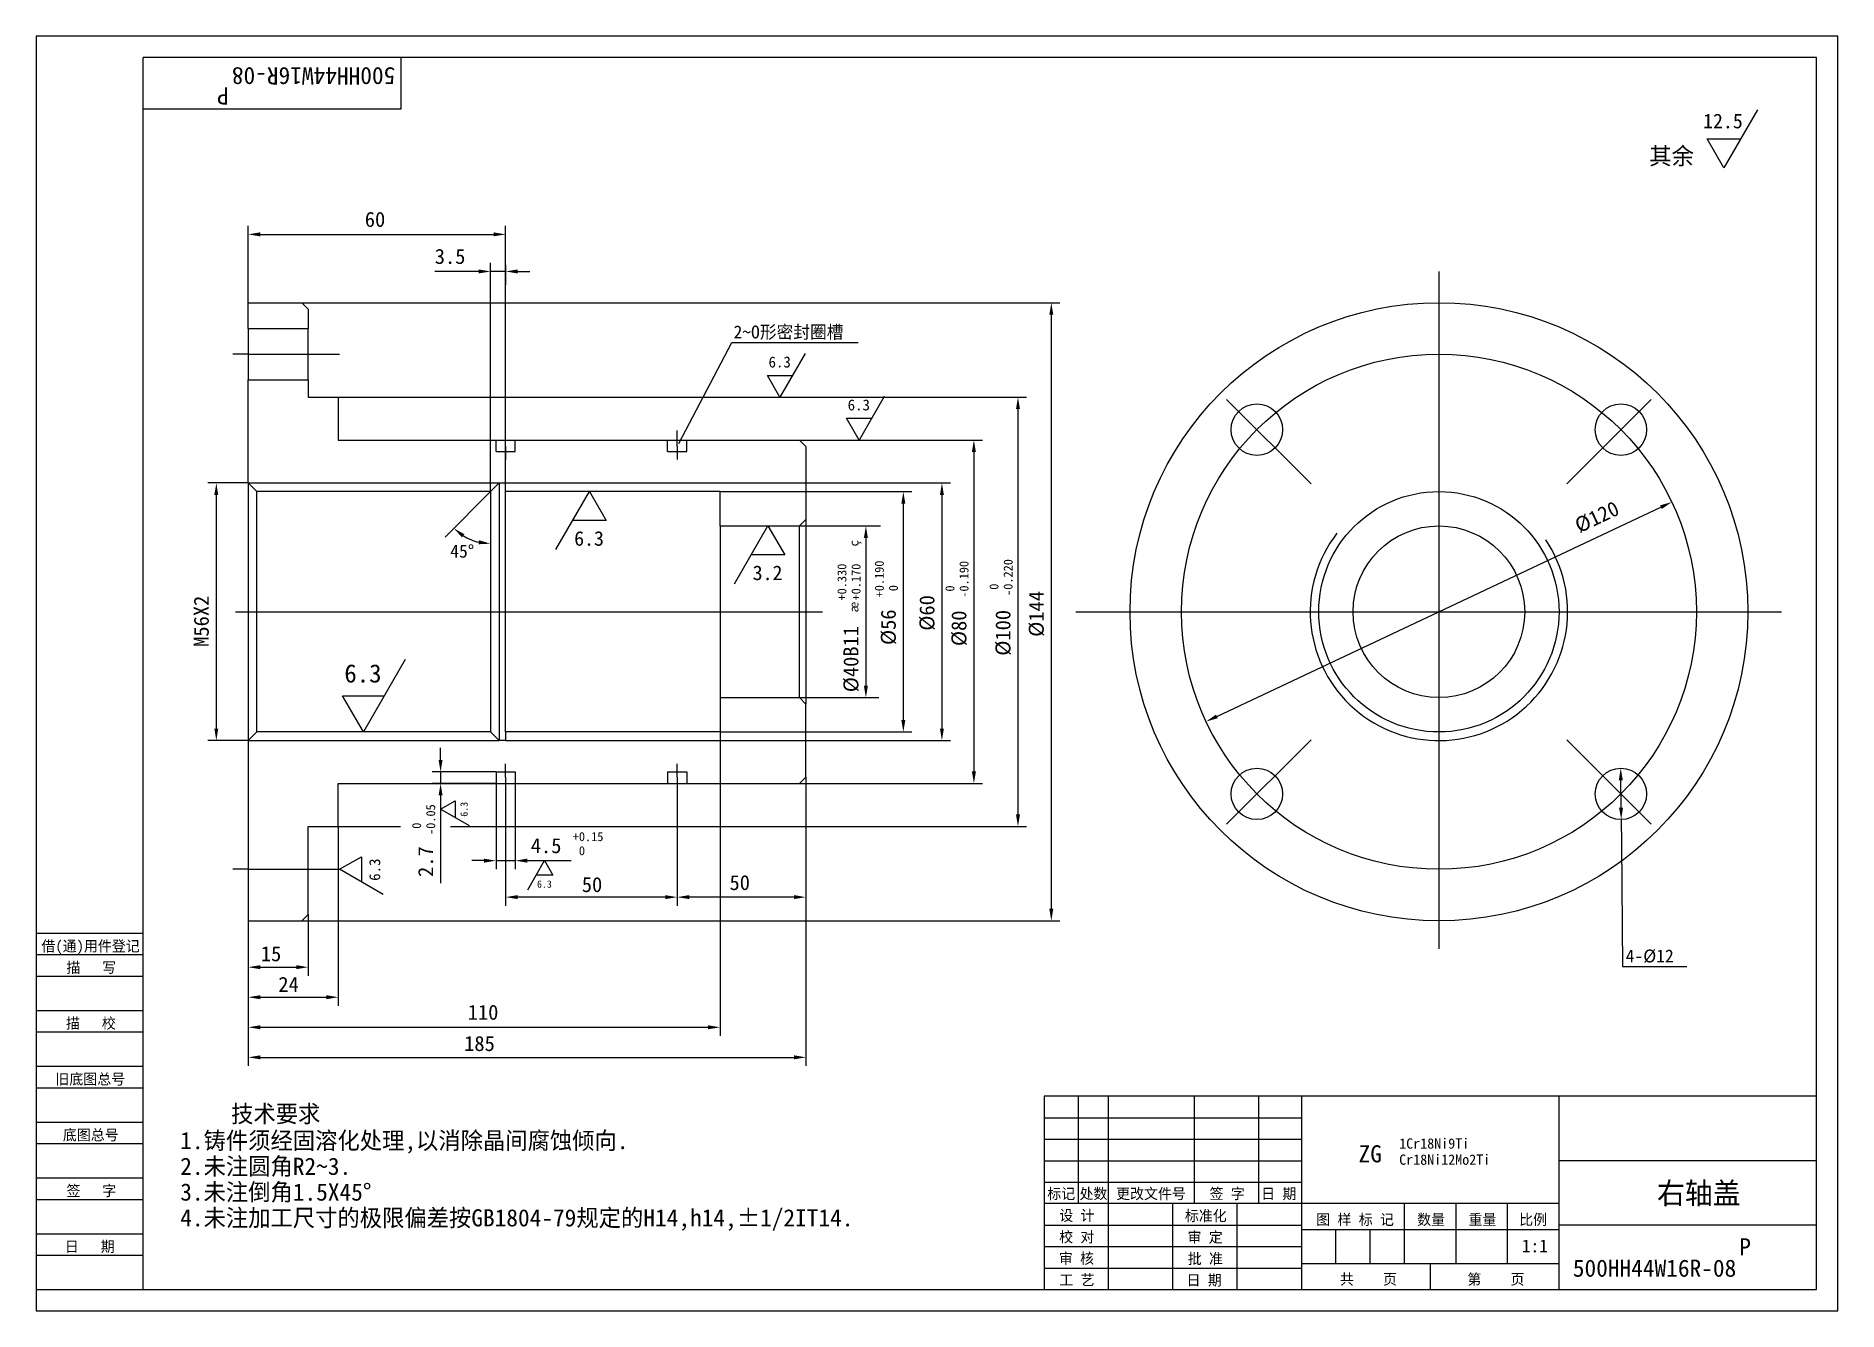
# Model space of a CAD drawing. Header units: metres. Extents: x 0 to 420, y 0 to 297.
import ezdxf

# ---------------------------------------------------------------- set-up
doc = ezdxf.new("R2010")
doc.units = ezdxf.units.M
for name, color, linetype in [('C', 6, 'Continuous'), ('D', 1, 'Continuous'), ('FL', 5, 'Continuous'), ('HA', 5, 'Continuous'), ('T', 7, 'Continuous'), ('TL', 4, 'Continuous')]:
    doc.layers.add(name, color=color, linetype=linetype)

# ---------------------------------------------------------------- blocks, each defined once
blk = doc.blocks.new('TUKUN3')
at = {"layer": 'FL'}
for p, q in [((420, 297), (0, 297)), ((0, 297), (0, 0)), ((420, 0), (420, 297)), ((0, 78), (25, 78)), ((0, 70), (25, 70)), ((0, 65), (25, 65)), ((0, 57), (25, 57)), ((0, 52), (25, 52)), ((243, 25), (243, 50)), ((250, 5), (250, 50)), ((270, 25), (270, 50)), ((285, 25), (285, 50)), ((0, 44), (25, 44)), ((235, 45), (295, 45)), ((0, 39), (25, 39)), ((235, 40), (295, 40)), ((235, 35), (295, 35)), ((0, 31), (25, 31)), ((235, 30), (295, 30)), ((0, 26), (25, 26)), ((280, 5), (280, 25)), ((0, 18), (25, 18)), ((235, 20), (295, 20)), ((0, 13), (25, 13)), ((235, 15), (295, 15)), ((235, 10), (295, 10)), ((0, 0), (420, 0))]:
    blk.add_line(p, q, dxfattribs=at)
at = {"layer": 'TL'}
for p, q in [((415, 292), (25, 292)), ((25, 5), (25, 292)), ((85, 292), (85, 280)), ((415, 5), (415, 292)), ((85, 280), (25, 280)), ((0, 88), (25, 88)), ((0, 83), (25, 83)), ((415, 50), (235, 50)), ((235, 50), (235, 5)), ((295, 5), (295, 50)), ((355, 5), (355, 50)), ((415, 35), (355, 35)), ((355, 25), (235, 25)), ((265, 5), (265, 25)), ((319, 11), (319, 25)), ((331, 11), (331, 25)), ((343, 11), (343, 25)), ((295, 19), (355, 19)), ((303, 11), (303, 19)), ((311, 11), (311, 19)), ((415, 20), (355, 20)), ((355, 11), (295, 11)), ((325, 5), (325, 11)), ((0, 5), (415, 5))]:
    blk.add_line(p, q, dxfattribs=at)
at = {"layer": 'T'}
for s, p in [('借(通)用件登记', (1.26, 83.76)), ('描   写', (7.09, 78.76)), ('描   校', (6.98, 65.76)), ('旧底图总号', (4.52, 52.76)), ('底图总号', (6.25, 39.76)), ('签   字', (7.1, 26.76)), ('标记', (235.71, 26.07)), ('处数', (243.22, 26.07)), ('更改文件号', (251.75, 26.07)), ('签 字', (273.53, 26.07)), ('日 期', (285.57, 26.07)), ('设 计', (238.5, 20.99)), ('标准化', (267.77, 20.93)), ('图 样 标 记', (298.4, 20.04)), ('数量', (321.92, 20.04)), ('重量', (333.88, 20.04)), ('比例', (345.7, 20.04)), ('校 对', (238.48, 15.99)), ('审 定', (268.39, 15.93)), ('日   期', (6.72, 13.76)), ('审 核', (238.41, 10.99)), ('批 准', (268.46, 10.93)), ('工 艺', (238.52, 5.99)), ('日 期', (268.18, 5.93)), ('共    页', (303.91, 6.13)), ('第    页', (333.62, 6.13))]:
    blk.add_text(s, height=2.5, dxfattribs=at).set_placement(p)

msp = doc.modelspace()

# ---------------------------------------------------------------- linework, layer by layer
at = {"layer": 'C'}
for p, q in [((326.99, 242.17), (326.99, 84.35)), ((49.46, 222.88), (45.9, 222.88)), ((49.46, 222.88), (70.76, 222.88)), ((297.19, 192.68), (277.49, 212.37)), ((356.79, 192.68), (376.49, 212.37)), ((109.46, 201.38), (109.46, 208.51)), ((149.46, 201.38), (149.46, 205.1)), ((109.46, 201.38), (109.46, 198.33)), ((149.46, 201.38), (149.46, 198.33)), ((46.46, 162.88), (106.46, 162.88)), ((106.46, 162.88), (183.29, 162.88)), ((242.37, 162.88), (406.87, 162.88)), ((297.19, 133.08), (277.49, 113.38)), ((356.79, 133.08), (376.49, 113.38)), ((109.46, 124.38), (109.46, 127.42)), ((149.46, 124.38), (149.46, 127.42)), ((109.46, 124.38), (109.46, 117.24)), ((149.46, 124.38), (149.46, 117.24)), ((49.46, 102.88), (45.9, 102.88)), ((49.46, 102.88), (70.76, 102.88))]:
    msp.add_line(p, q, dxfattribs=at)
msp.add_circle((326.99, 162.88), 60, dxfattribs=at)
at = {"layer": 'D'}
for p, q in [((401.23, 279.81), (393.42, 266.29)), ((389.52, 273.05), (397.32, 273.05)), ((393.42, 266.29), (389.52, 273.05)), ((49.46, 234.88), (49.46, 252.8)), ((109.46, 192.88), (109.46, 252.8)), ((52.26, 250.8), (106.66, 250.8)), ((105.96, 190.88), (105.96, 244.17)), ((109.46, 243.69), (109.46, 240.17)), ((100.36, 242.17), (92.94, 242.17)), ((103.16, 242.17), (100.36, 242.17)), ((109.46, 242.17), (105.96, 242.17)), ((109.46, 241.3), (109.46, 239.01)), ((112.26, 242.17), (115.06, 242.17)), ((61.96, 234.88), (238.64, 234.88)), ((236.64, 232.08), (236.64, 93.68)), ((149.84, 202.12), (162.21, 225.6)), ((162.21, 225.6), (188.04, 225.6)), ((179.26, 223.02), (173.4, 212.88)), ((188.04, 225.6), (191.65, 225.6)), ((170.47, 217.95), (176.33, 217.95)), ((173.4, 212.88), (170.47, 217.95)), ((70.46, 212.88), (230.87, 212.88)), ((197.7, 213.02), (191.85, 202.88)), ((228.87, 210.08), (228.87, 115.68)), ((188.92, 207.95), (194.77, 207.95)), ((191.85, 202.88), (188.92, 207.95)), ((177.96, 202.88), (220.6, 202.88)), ((218.6, 200.08), (218.6, 125.68)), ((49.46, 192.88), (40.02, 192.88)), ((42.02, 190.08), (42.02, 135.68)), ((105.96, 190.88), (95.35, 180.27)), ((109.46, 192.88), (213.15, 192.88)), ((121.19, 177.36), (128.99, 190.88)), ((128.99, 190.88), (132.89, 184.12)), ((159.46, 190.88), (204.15, 190.88)), ((211.15, 190.08), (211.15, 135.68)), ((202.15, 188.08), (202.15, 137.68)), ((275.24, 138.5), (378.74, 187.25)), ((132.89, 184.12), (125.09, 184.12)), ((162.79, 169.36), (170.6, 182.88)), ((170.6, 182.88), (174.5, 176.12)), ((177.96, 182.88), (196.82, 182.88)), ((193.43, 180.08), (193.43, 145.68)), ((174.5, 176.12), (166.7, 176.12)), ((86.07, 151.78), (76.31, 134.88)), ((71.43, 143.33), (81.19, 143.33)), ((76.31, 134.88), (71.43, 143.33)), ((177.96, 142.88), (196.41, 142.88)), ((159.46, 134.88), (204.15, 134.88)), ((159.46, 134.88), (159.46, 64.08)), ((49.46, 132.88), (40.02, 132.88)), ((94.3, 128.38), (94.3, 131.18)), ((109.46, 132.88), (213.15, 132.88)), ((107.21, 125.58), (92.3, 125.58)), ((94.3, 125.58), (94.3, 122.88)), ((107.21, 122.88), (107.21, 102.9)), ((111.71, 122.88), (111.71, 102.9)), ((149.46, 122.88), (149.46, 94.4)), ((149.46, 122.88), (149.46, 94.4)), ((177.96, 122.88), (220.6, 122.88)), ((179.46, 124.38), (179.46, 57.08)), ((369.44, 117.25), (369.39, 123.65)), ((94.3, 120.08), (94.3, 117.28)), ((94.3, 116.92), (97.68, 118.87)), ((97.68, 118.87), (97.68, 114.96)), ((94.3, 117.28), (94.3, 109.85)), ((101.06, 113.01), (94.3, 116.92)), ((109.46, 117.24), (109.46, 94.4)), ((369.47, 114.45), (369.52, 108.85)), ((70.46, 112.88), (84.95, 112.88)), ((70.46, 112.88), (70.46, 71.08)), ((94.3, 109.85), (94.3, 99.62)), ((96.63, 112.88), (230.87, 112.88)), ((70.76, 102.88), (75.83, 105.8)), ((75.83, 105.8), (75.83, 99.95)), ((369.52, 108.85), (369.78, 80.26)), ((80.9, 97.02), (70.76, 102.88)), ((104.41, 104.9), (101.61, 104.9)), ((107.21, 104.9), (111.71, 104.9)), ((114.51, 104.9), (117.31, 104.9)), ((114.64, 98.14), (118.54, 104.9)), ((120.49, 101.52), (116.59, 101.52)), ((117.31, 104.9), (124.73, 104.9)), ((118.54, 104.9), (120.49, 101.52)), ((146.66, 96.4), (112.26, 96.4)), ((176.66, 96.4), (152.26, 96.4)), ((49.46, 90.88), (49.46, 78.08)), ((49.46, 90.88), (49.46, 71.08)), ((49.46, 90.88), (49.46, 64.08)), ((49.46, 90.88), (49.46, 57.08)), ((61.96, 90.88), (238.64, 90.88)), ((63.46, 92.38), (63.46, 78.08)), ((52.26, 80.08), (60.66, 80.08)), ((369.78, 80.26), (384.78, 80.26)), ((52.26, 73.08), (67.66, 73.08)), ((52.26, 66.08), (156.66, 66.08)), ((52.26, 59.08), (176.66, 59.08))]:
    msp.add_line(p, q, dxfattribs=at)
msp.add_arc((105.96, 190.88), 12.12, 238.26, 256.74, dxfattribs=at)
for points in [[(52.26, 251.27), (52.26, 250.34), (49.46, 250.8)], [(106.66, 251.27), (106.66, 250.34), (109.46, 250.8)], [(103.16, 242.63), (103.16, 241.7), (105.96, 242.17)], [(112.26, 242.63), (112.26, 241.7), (109.46, 242.17)], [(236.18, 232.08), (237.11, 232.08), (236.64, 234.88)], [(228.41, 210.08), (229.34, 210.08), (228.87, 212.88)], [(218.13, 200.08), (219.07, 200.08), (218.6, 202.88)], [(41.55, 190.08), (42.48, 190.08), (42.02, 192.88)], [(201.69, 188.08), (202.62, 188.08), (202.15, 190.88)], [(210.68, 190.08), (211.61, 190.08), (211.15, 192.88)], [(378.94, 186.82), (378.54, 187.67), (381.27, 188.44)], [(99.29, 180.2), (99.87, 180.93), (97.39, 182.3)], [(192.96, 180.08), (193.89, 180.08), (193.43, 182.88)], [(103.23, 179.54), (103.13, 178.61), (105.96, 178.75)], [(192.96, 145.68), (193.89, 145.68), (193.43, 142.88)], [(275.44, 138.08), (275.04, 138.93), (272.71, 137.31)], [(41.55, 135.68), (42.48, 135.68), (42.02, 132.88)], [(201.69, 137.68), (202.62, 137.68), (202.15, 134.88)], [(210.68, 135.68), (211.61, 135.68), (211.15, 132.88)], [(93.83, 128.38), (94.76, 128.38), (94.3, 125.58)], [(368.92, 123.65), (369.85, 123.65), (369.36, 126.45)], [(93.83, 120.08), (94.76, 120.08), (94.3, 122.88)], [(218.13, 125.68), (219.07, 125.68), (218.6, 122.88)], [(228.41, 115.68), (229.34, 115.68), (228.87, 112.88)], [(368.98, 117.25), (369.91, 117.25), (369.47, 114.45)], [(104.41, 105.36), (104.41, 104.43), (107.21, 104.9)], [(114.51, 105.36), (114.51, 104.43), (111.71, 104.9)], [(112.26, 96.87), (112.26, 95.94), (109.46, 96.4)], [(146.66, 96.87), (146.66, 95.94), (149.46, 96.4)], [(152.26, 96.87), (152.26, 95.94), (149.46, 96.4)], [(176.66, 96.87), (176.66, 95.94), (179.46, 96.4)], [(236.18, 93.68), (237.11, 93.68), (236.64, 90.88)], [(52.26, 80.55), (52.26, 79.62), (49.46, 80.08)], [(60.66, 80.55), (60.66, 79.62), (63.46, 80.08)], [(52.26, 73.55), (52.26, 72.62), (49.46, 73.08)], [(67.66, 73.55), (67.66, 72.62), (70.46, 73.08)], [(52.26, 66.55), (52.26, 65.62), (49.46, 66.08)], [(156.66, 66.55), (156.66, 65.62), (159.46, 66.08)], [(52.26, 59.55), (52.26, 58.62), (49.46, 59.08)], [(176.66, 59.55), (176.66, 58.62), (179.46, 59.08)]]:
    msp.add_solid(points, dxfattribs=at)
at = {"layer": 'HA'}
for p, q in [((49.46, 192.88), (107.96, 192.88)), ((49.46, 132.88), (107.96, 132.88))]:
    msp.add_line(p, q, dxfattribs=at)
msp.add_arc((326.99, 162.88), 30, 142.37, 33.94, dxfattribs=at)
at = {"layer": 'TL'}
for p, q in [((49.46, 228.88), (49.46, 234.88)), ((49.46, 234.88), (61.96, 234.88)), ((63.46, 233.38), (61.96, 234.88)), ((63.46, 233.38), (63.46, 228.88)), ((49.46, 228.88), (49.46, 216.88)), ((49.46, 228.88), (63.46, 228.88)), ((63.46, 216.88), (63.46, 228.88)), ((49.46, 216.88), (63.46, 216.88)), ((49.46, 192.88), (49.46, 216.88)), ((63.46, 216.88), (63.46, 212.88)), ((63.46, 212.88), (70.46, 212.88)), ((70.46, 212.88), (70.46, 202.88)), ((70.46, 202.88), (107.21, 202.88)), ((107.21, 202.88), (111.71, 202.88)), ((107.21, 200.18), (107.21, 202.88)), ((111.71, 202.88), (147.21, 202.88)), ((111.71, 200.18), (111.71, 202.88)), ((147.21, 202.88), (151.71, 202.88)), ((147.21, 200.18), (147.21, 202.88)), ((151.71, 202.88), (177.96, 202.88)), ((151.71, 200.18), (151.71, 202.88)), ((179.46, 201.38), (177.96, 202.88)), ((107.21, 200.18), (111.71, 200.18)), ((147.21, 200.18), (151.71, 200.18)), ((179.46, 201.38), (179.46, 184.38)), ((49.46, 192.88), (49.46, 132.88)), ((51.46, 190.88), (49.46, 192.88)), ((105.96, 190.88), (51.46, 190.88)), ((51.46, 134.88), (51.46, 190.88)), ((107.96, 192.88), (105.96, 190.88)), ((105.96, 190.88), (105.96, 134.88)), ((107.96, 192.88), (109.46, 192.88)), ((107.96, 192.88), (107.96, 132.88)), ((109.46, 190.88), (109.46, 192.88)), ((109.46, 134.88), (109.46, 190.88)), ((159.46, 190.88), (109.46, 190.88)), ((159.46, 182.88), (159.46, 190.88)), ((159.46, 182.88), (177.96, 182.88)), ((159.46, 182.88), (159.46, 142.88)), ((177.96, 182.88), (179.46, 184.38)), ((177.96, 142.88), (177.96, 182.88)), ((179.46, 184.38), (179.46, 141.38)), ((159.46, 142.88), (177.96, 142.88)), ((159.46, 142.88), (159.46, 134.88)), ((177.96, 142.88), (179.46, 141.38)), ((179.46, 124.38), (179.46, 141.38)), ((49.46, 132.88), (51.46, 134.88)), ((105.96, 134.88), (51.46, 134.88)), ((107.96, 132.88), (105.96, 134.88)), ((109.46, 134.88), (109.46, 132.88)), ((159.46, 134.88), (109.46, 134.88)), ((49.46, 132.88), (49.46, 90.88)), ((109.46, 132.88), (107.96, 132.88)), ((70.46, 112.88), (70.46, 122.88)), ((70.46, 122.88), (107.21, 122.88)), ((107.21, 122.88), (92.3, 122.88)), ((107.21, 125.58), (111.71, 125.58)), ((107.21, 125.58), (107.21, 122.88)), ((107.21, 122.88), (111.71, 122.88)), ((111.71, 125.58), (111.71, 122.88)), ((111.71, 122.88), (147.21, 122.88)), ((147.21, 125.58), (151.71, 125.58)), ((147.21, 125.58), (147.21, 122.88)), ((147.21, 122.88), (151.71, 122.88)), ((151.71, 125.58), (151.71, 122.88)), ((151.71, 122.88), (177.96, 122.88)), ((179.46, 124.38), (177.96, 122.88)), ((63.46, 92.38), (63.46, 112.88)), ((63.46, 112.88), (70.46, 112.88)), ((49.46, 90.88), (61.96, 90.88)), ((61.96, 90.88), (63.46, 92.38))]:
    msp.add_line(p, q, dxfattribs=at)
for centre, radius in [((326.99, 162.88), 72), ((284.56, 205.3), 6), ((369.41, 205.3), 6), ((326.99, 162.88), 28), ((326.99, 162.88), 20), ((284.56, 120.45), 6), ((369.41, 120.45), 6)]:
    msp.add_circle(centre, radius, dxfattribs=at)

# ---------------------------------------------------------------- block references
at = {"layer": 'D'}
msp.add_blockref('TUKUN3', (0, 0), dxfattribs=at)

# ---------------------------------------------------------------- texts
for s, height, rotation, p in [('500HH44W16R-08', 4, 180, (83.74, 289.71)), ('P', 4, 180, (44.91, 285.04)), ('%%C120', 3.5, 25.22, (359.71, 181.15)), ('%%231', 2.1, 90, (191.68, 178.11)), ('+0.330', 2.1, 90, (188.88, 165.51)), ('+0.170', 2.1, 90, (192.17, 165.51)), ('+0.190', 2.1, 90, (197.6, 166.24)), ('-0.190', 2.1, 90, (217.34, 166.16)), ('-0.220', 2.1, 90, (227.61, 166.58)), (' 0', 2.1, 90, (200.89, 166.24)), (' 0', 2.1, 90, (214.05, 166.16)), (' 0', 2.1, 90, (224.32, 166.58)), ('M56X2', 3.5, 90, (40.27, 154.71)), ('%%230', 2.1, 90, (191.68, 162.71)), ('%%C60', 3.5, 90, (209.4, 158.46)), ('%%C144', 3.5, 90, (234.89, 157.04)), ('%%C56', 3.5, 90, (200.4, 155.13)), ('%%C80', 3.5, 90, (216.85, 154.88)), ('%%C100', 3.5, 90, (227.12, 152.63)), ('%%C40B11', 3.5, 90, (191.68, 144.13)), ('-0.05', 2.1, 90, (93.04, 110.89)), ('6.3', 1.7, 90, (100.61, 115.13)), (' 0', 2.1, 90, (89.75, 110.89)), ('6.3', 2.55, 90, (80.22, 100.2)), ('2.7', 3.5, 90, (92.55, 101.11))]:
    msp.add_text(s, height=height, rotation=rotation, dxfattribs=at).set_placement(p)
for s, height, p in [('12.5', 3.4, (388.56, 275.51)), ('其余', 4, (376.02, 267.06)), ('60', 3.5, (76.63, 252.55)), ('3.5', 3.5, (92.94, 243.92)), ('2%%126O形密封圈槽', 3, (162.58, 226.56)), ('6.3', 2.55, (170.73, 219.79)), ('6.3', 2.55, (189.17, 209.79)), ('6.3', 3.4, (125.43, 178.26)), ('45%%D', 3, (96.55, 175.5)), ('3.2', 3.4, (167.04, 170.26)), ('6.3', 4.25, (71.86, 146.4)), ('4.5', 3.5, (115.32, 106.65)), ('+0.15', 2.1, (125.1, 109.45)), (' 0', 2.1, (125.1, 106.16)), ('50', 3.5, (127.21, 97.58)), ('50', 3.5, (161.64, 98.04)), ('6.3', 1.7, (116.76, 98.59)), ('15', 3.5, (52.4, 81.47)), ('4-%%C12', 3, (370.53, 81.2)), ('24', 3.5, (56.48, 74.34)), ('110', 3.5, (100.63, 67.83)), ('185', 3.5, (99.79, 60.55)), ('技术要求', 4, (45.47, 43.92)), ('1.铸件须经固溶化处理,以消除晶间腐蚀倾向.', 4, (33.61, 37.7)), ('ZG', 4, (308.26, 34.61)), ('1Cr18Ni9Ti', 2.4, (317.73, 37.81)), ('2.未注圆角R2%%1263.', 4, (33.61, 31.7)), ('Cr18Ni12Mo2Ti', 2.4, (317.73, 34.05)), ('3.未注倒角1.5X45%%D', 4, (33.61, 25.7)), ('右轴盖', 5, (377.82, 24.93)), ('4.未注加工尺寸的极限偏差按GB1804-79规定的H14,h14,%%P1/2IT14.', 4, (33.61, 19.7)), ('P', 4, (397, 12.94)), ('1:1', 3, (346.29, 13.65)), ('500HH44W16R-08', 4, (358.2, 7.97))]:
    msp.add_text(s, height=height, dxfattribs=at).set_placement(p)

doc.saveas('drawing.dxf')
